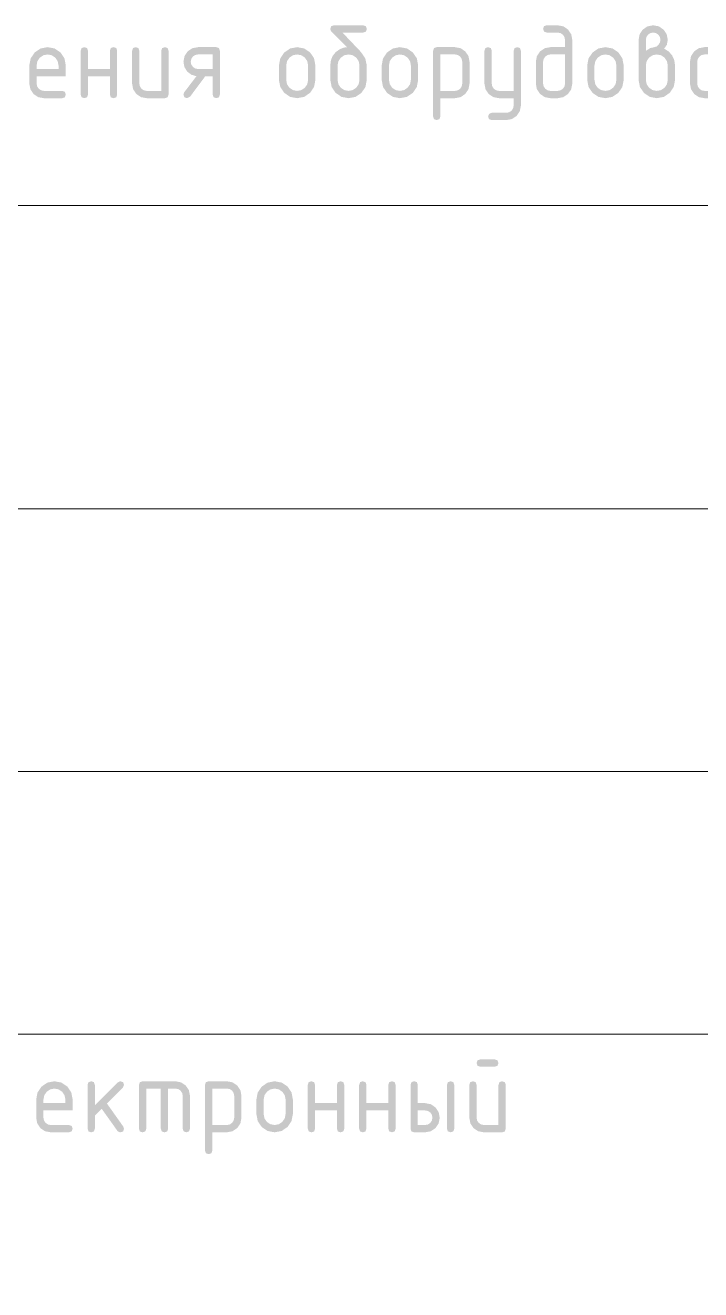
# Model space of a CAD drawing. Header units: millimetres. Extents: x 0 to 420, y 0 to 297.
# Drawn here: x 80.92 to 96.92, y 32.85 to 62.82 of the extents above; entities that cross this region are included whole.
import ezdxf

# ---------------------------------------------------------------- set-up
doc = ezdxf.new("R2010")
doc.units = ezdxf.units.MM

msp = doc.modelspace()

# ---------------------------------------------------------------- hatches: boundary and pattern name
h = msp.add_hatch(color=7)
h.paths.add_polyline_path([(89.011735, 61.864765), (89.011735, 61.519153), (88.98004, 61.352548), (88.885507, 61.213228), (88.745773, 61.118488), (88.579582, 61.087), (88.41346, 61.118488), (88.274209, 61.213228), (88.179469, 61.352548), (88.14798, 61.519153), (88.14798, 61.864765), (88.161942, 61.985997), (88.20386, 62.090074), (88.273787, 62.176994), (88.371774, 62.246757), (88.46114, 62.284239), (88.544304, 62.296917), (88.164517, 62.676153), (88.14798, 62.727416), (88.169478, 62.793149), (88.23397, 62.81506), (88.926848, 62.81506), (88.99134, 62.793287), (89.012837, 62.728519), (88.99134, 62.664027), (88.926848, 62.642529), (88.435715, 62.642529), (88.870624, 62.185572), (88.976319, 62.030543)], flags=0)
h.paths.add_polyline_path([(88.839204, 61.519153), (88.839204, 61.864765), (88.820187, 61.964121), (88.763137, 62.047768), (88.679214, 62.104819), (88.579582, 62.123836), (88.480225, 62.104819), (88.396579, 62.047768), (88.339528, 61.964121), (88.320511, 61.864765), (88.320511, 61.519153), (88.339183, 61.418625), (88.395476, 61.335047), (88.479054, 61.278754), (88.579582, 61.260081), (88.679214, 61.278823), (88.763137, 61.335598), (88.820187, 61.41952)], flags=0)
h = msp.add_hatch(color=7)
h.paths.add_polyline_path([(93.881502, 62.469448), (93.881502, 61.432612), (93.856284, 61.298322), (93.780629, 61.18677), (93.669008, 61.111873), (93.53589, 61.087), (93.363359, 61.087), (93.22907, 61.112218), (93.117517, 61.187872), (93.042621, 61.299493), (93.017747, 61.432612), (93.017747, 61.951305), (93.04269, 62.084906), (93.118069, 62.196596), (93.229759, 62.271768), (93.363359, 62.296917), (93.708971, 62.296917), (93.708971, 62.469448), (93.696293, 62.536696), (93.658811, 62.592369), (93.603138, 62.629851), (93.53589, 62.642529), (93.276819, 62.642529), (93.211844, 62.664027), (93.190278, 62.728519), (93.211844, 62.793287), (93.276819, 62.81506), (93.53589, 62.81506), (93.669904, 62.789842), (93.781181, 62.714187), (93.856352, 62.602566)], flags=0)
h.paths.add_polyline_path([(93.708971, 61.432612), (93.708971, 62.123836), (93.363359, 62.123836), (93.296318, 62.111089), (93.240438, 62.073124), (93.202749, 62.017382), (93.190278, 61.951305), (93.190278, 61.432612), (93.202818, 61.366742), (93.24099, 61.310793), (93.297214, 61.272622), (93.363359, 61.260081), (93.53589, 61.260081), (93.602449, 61.272553), (93.65826, 61.310242), (93.696224, 61.365639)], flags=0)
h = msp.add_hatch(color=7)
h.paths.add_polyline_path([(95.625161, 62.210376), (95.730581, 62.275144), (95.826906, 62.296917), (95.878169, 62.311869), (95.926125, 62.357), (95.959611, 62.413224), (95.970773, 62.469448), (95.958371, 62.536696), (95.921164, 62.592369), (95.865491, 62.629851), (95.798243, 62.642529), (95.731201, 62.629782), (95.675322, 62.591817), (95.637632, 62.536007), (95.625161, 62.469448)], flags=0)
h.paths.add_polyline_path([(96.057314, 62.261088), (96.164043, 62.196665), (96.246381, 62.10289), (96.298746, 61.988788), (96.316385, 61.864765), (96.316385, 61.519153), (96.28469, 61.352065), (96.190157, 61.212677), (96.050424, 61.118419), (95.884232, 61.087), (95.717628, 61.118488), (95.578308, 61.213228), (95.48405, 61.352548), (95.452631, 61.519153), (95.452631, 62.469448), (95.477573, 62.603462), (95.552952, 62.714738), (95.664642, 62.78991), (95.798243, 62.81506), (95.931844, 62.789842), (96.043534, 62.714187), (96.118706, 62.602566), (96.143855, 62.469448), (96.122082, 62.352039)], flags=0)
h.paths.add_polyline_path([(96.143855, 61.519153), (96.143855, 61.864765), (96.124907, 61.964121), (96.068338, 62.047768), (95.984347, 62.104819), (95.884232, 62.123836), (95.783704, 62.104819), (95.700126, 62.047768), (95.643834, 61.964121), (95.625161, 61.864765), (95.625161, 61.519153), (95.643834, 61.418625), (95.700126, 61.335047), (95.783704, 61.278754), (95.884232, 61.260081), (95.984347, 61.278823), (96.068338, 61.335598), (96.124907, 61.41952)], flags=0)
h = msp.add_hatch(color=7)
h.paths.add_polyline_path([(81.447695, 62.123836), (81.348338, 62.104819), (81.264692, 62.047768), (81.207641, 61.964121), (81.188624, 61.864765), (81.188624, 61.778224), (81.707317, 61.778224), (81.707317, 61.864765), (81.688301, 61.964121), (81.63125, 62.047768), (81.547327, 62.104819)], flags=0)
h.paths.add_polyline_path([(81.188624, 61.605693), (81.188624, 61.432612), (81.201164, 61.366742), (81.239336, 61.310793), (81.29556, 61.272622), (81.361705, 61.260081), (81.793307, 61.260081), (81.858075, 61.238308), (81.879848, 61.173541), (81.858075, 61.108566), (81.793307, 61.087), (81.361705, 61.087), (81.227416, 61.111873), (81.115863, 61.18677), (81.040967, 61.298322), (81.016093, 61.432612), (81.016093, 61.864765), (81.047582, 62.030474), (81.142322, 62.170138), (81.281573, 62.265154), (81.447695, 62.296917), (81.615264, 62.265567), (81.754722, 62.171791), (81.848497, 62.032334), (81.879848, 61.864765), (81.879848, 61.605693)], flags=0)
for points in [[(82.406066, 61.605693), (82.406066, 61.173541), (82.384293, 61.108566), (82.319525, 61.087), (82.255033, 61.108566), (82.233535, 61.173541), (82.233535, 62.210376), (82.255033, 62.275144), (82.319525, 62.296917), (82.384293, 62.275144), (82.406066, 62.210376), (82.406066, 61.778224), (82.924759, 61.778224), (82.924759, 62.210376), (82.946257, 62.275144), (83.010749, 62.296917), (83.075517, 62.275144), (83.09729, 62.210376), (83.09729, 61.173541), (83.075517, 61.108566), (83.010749, 61.087), (82.946257, 61.108566), (82.924759, 61.173541), (82.924759, 61.605693)], [(84.314731, 62.210376), (84.314731, 61.173541), (84.292958, 61.108566), (84.22819, 61.087), (83.796589, 61.087), (83.662299, 61.111873), (83.550747, 61.18677), (83.475851, 61.298322), (83.450977, 61.432612), (83.450977, 62.210376), (83.472474, 62.275144), (83.536967, 62.296917), (83.601734, 62.275144), (83.623507, 62.210376), (83.623507, 61.432612), (83.636047, 61.366742), (83.674219, 61.310793), (83.730443, 61.272622), (83.796589, 61.260081), (84.142201, 61.260081), (84.142201, 62.210376), (84.163698, 62.275144), (84.22819, 62.296917), (84.292958, 62.275144)], [(92.49153, 60.911713), (92.49153, 61.087), (92.145918, 61.087), (92.011628, 61.112218), (91.900076, 61.187872), (91.825179, 61.299493), (91.800306, 61.432612), (91.800306, 62.210376), (91.821803, 62.275144), (91.886295, 62.296917), (91.951063, 62.275144), (91.972836, 62.210376), (91.972836, 61.432612), (91.985376, 61.366742), (92.023548, 61.310793), (92.079772, 61.272622), (92.145918, 61.260081), (92.49153, 61.260081), (92.49153, 62.210376), (92.513027, 62.275144), (92.577519, 62.296917), (92.642287, 62.275144), (92.66406, 62.210376), (92.66406, 60.913918), (92.639255, 60.7808), (92.564841, 60.669179), (92.454736, 60.593524), (92.322307, 60.568306), (91.972836, 60.568306), (91.907862, 60.590079), (91.886295, 60.654847), (91.912202, 60.715481), (91.972836, 60.741388), (92.318448, 60.741388), (92.385696, 60.753652), (92.441369, 60.789895), (92.478852, 60.84481)], [(82.5686, 37.217614), (83.112098, 37.760561), (83.173283, 37.785917), (83.238051, 37.764144), (83.259824, 37.699377), (83.233917, 37.639294), (82.85413, 37.259507), (83.242737, 36.71215), (83.259824, 36.660887), (83.238051, 36.597153), (83.173283, 36.576), (83.132287, 36.585164), (83.101625, 36.612931), (82.729555, 37.134932), (82.5686, 36.973977), (82.5686, 36.662541), (82.546827, 36.597566), (82.482059, 36.576), (82.417567, 36.597566), (82.39607, 36.662541), (82.39607, 37.699377), (82.417567, 37.764144), (82.482059, 37.785917), (82.546827, 37.764144), (82.5686, 37.699377)], [(83.699501, 37.785917), (84.477266, 37.785917), (84.610384, 37.760699), (84.722005, 37.685045), (84.79766, 37.573424), (84.822878, 37.440305), (84.822878, 36.662541), (84.801105, 36.597566), (84.736337, 36.576), (84.671845, 36.597566), (84.650348, 36.662541), (84.650348, 37.440305), (84.63767, 37.507554), (84.600187, 37.563226), (84.544514, 37.600433), (84.477266, 37.612836), (84.304736, 37.612836), (84.304736, 36.662541), (84.282963, 36.597566), (84.218195, 36.576), (84.15322, 36.597566), (84.131654, 36.662541), (84.131654, 37.612836), (83.786042, 37.612836), (83.786042, 36.662541), (83.764269, 36.597566), (83.699501, 36.576), (83.635009, 36.597566), (83.613512, 36.662541), (83.613512, 37.699377), (83.635009, 37.764144)], [(87.786593, 37.094693), (87.786593, 36.662541), (87.76482, 36.597566), (87.700052, 36.576), (87.63556, 36.597566), (87.614063, 36.662541), (87.614063, 37.699377), (87.63556, 37.764144), (87.700052, 37.785917), (87.76482, 37.764144), (87.786593, 37.699377), (87.786593, 37.267224), (88.305287, 37.267224), (88.305287, 37.699377), (88.326784, 37.764144), (88.391276, 37.785917), (88.456044, 37.764144), (88.477817, 37.699377), (88.477817, 36.662541), (88.456044, 36.597566), (88.391276, 36.576), (88.326784, 36.597566), (88.305287, 36.662541), (88.305287, 37.094693)], [(89.004035, 37.094693), (89.004035, 36.662541), (88.982262, 36.597566), (88.917494, 36.576), (88.853002, 36.597566), (88.831505, 36.662541), (88.831505, 37.699377), (88.853002, 37.764144), (88.917494, 37.785917), (88.982262, 37.764144), (89.004035, 37.699377), (89.004035, 37.267224), (89.522729, 37.267224), (89.522729, 37.699377), (89.544226, 37.764144), (89.608718, 37.785917), (89.673486, 37.764144), (89.695259, 37.699377), (89.695259, 36.662541), (89.673486, 36.597566), (89.608718, 36.576), (89.544226, 36.597566), (89.522729, 36.662541), (89.522729, 37.094693)]]:
    msp.add_hatch(color=7).paths.add_polyline_path(points, flags=0)
h = msp.add_hatch(color=7)
h.paths.add_polyline_path([(84.975997, 61.607898), (84.853696, 61.643865), (84.754959, 61.720346), (84.689985, 61.826524), (84.668419, 61.951305), (84.693292, 62.084906), (84.768189, 62.196596), (84.879741, 62.271768), (85.014031, 62.296917), (85.445632, 62.296917), (85.5104, 62.275144), (85.532173, 62.210376), (85.532173, 61.173541), (85.5104, 61.108566), (85.445632, 61.087), (85.38114, 61.108566), (85.359643, 61.173541), (85.359643, 61.605693), (85.183805, 61.605693), (84.823861, 61.122278), (84.754408, 61.087), (84.689916, 61.108566), (84.668419, 61.173541), (84.684955, 61.225906)], flags=0)
h.paths.add_polyline_path([(84.840949, 61.951305), (84.853489, 61.885159), (84.891661, 61.828936), (84.947885, 61.790764), (85.014031, 61.778224), (85.359643, 61.778224), (85.359643, 62.123836), (85.014031, 62.123836), (84.946989, 62.111089), (84.89111, 62.073124), (84.85342, 62.017382)], flags=0)
h = msp.add_hatch(color=7)
h.paths.add_polyline_path([(86.930539, 61.519153), (86.930539, 61.864765), (86.962027, 62.030474), (87.056767, 62.170138), (87.196018, 62.265154), (87.36214, 62.296917), (87.52971, 62.265567), (87.669167, 62.171791), (87.762943, 62.032334), (87.794293, 61.864765), (87.794293, 61.519153), (87.762598, 61.352548), (87.668065, 61.213228), (87.528332, 61.118488), (87.36214, 61.087), (87.196018, 61.118488), (87.056767, 61.213228), (86.962027, 61.352548)], flags=0)
h.paths.add_polyline_path([(87.621763, 61.519153), (87.621763, 61.864765), (87.602746, 61.964121), (87.545695, 62.047768), (87.461772, 62.104819), (87.36214, 62.123836), (87.262784, 62.104819), (87.179137, 62.047768), (87.122086, 61.964121), (87.103069, 61.864765), (87.103069, 61.519153), (87.121742, 61.418625), (87.178034, 61.335047), (87.261612, 61.278754), (87.36214, 61.260081), (87.461772, 61.278823), (87.545695, 61.335598), (87.602746, 61.41952)], flags=0)
h = msp.add_hatch(color=7)
h.paths.add_polyline_path([(89.365422, 61.519153), (89.365422, 61.864765), (89.39691, 62.030474), (89.49165, 62.170138), (89.630901, 62.265154), (89.797024, 62.296917), (89.964593, 62.265567), (90.104051, 62.171791), (90.197826, 62.032334), (90.229177, 61.864765), (90.229177, 61.519153), (90.197482, 61.352548), (90.102948, 61.213228), (89.963215, 61.118488), (89.797024, 61.087), (89.630901, 61.118488), (89.49165, 61.213228), (89.39691, 61.352548)], flags=0)
h.paths.add_polyline_path([(90.056646, 61.519153), (90.056646, 61.864765), (90.037629, 61.964121), (89.980578, 62.047768), (89.896656, 62.104819), (89.797024, 62.123836), (89.697667, 62.104819), (89.61402, 62.047768), (89.556969, 61.964121), (89.537953, 61.864765), (89.537953, 61.519153), (89.556625, 61.418625), (89.612918, 61.335047), (89.696496, 61.278754), (89.797024, 61.260081), (89.896656, 61.278823), (89.980578, 61.335598), (90.037629, 61.41952)], flags=0)
h = msp.add_hatch(color=7)
h.paths.add_polyline_path([(90.582864, 62.210376), (90.604361, 62.275144), (90.668853, 62.296917), (91.101006, 62.296917), (91.23502, 62.271768), (91.346297, 62.196596), (91.421469, 62.084906), (91.446618, 61.951305), (91.446618, 61.432612), (91.421469, 61.299493), (91.346297, 61.187872), (91.23502, 61.112218), (91.101006, 61.087), (90.755394, 61.087), (90.755394, 60.654847), (90.733621, 60.590079), (90.668853, 60.568306), (90.604361, 60.590079), (90.582864, 60.654847)], flags=0)
h.paths.add_polyline_path([(90.755394, 62.123836), (90.755394, 61.260081), (91.101006, 61.260081), (91.167566, 61.272553), (91.223376, 61.310242), (91.261341, 61.365639), (91.274088, 61.432612), (91.274088, 61.951305), (91.26141, 62.018554), (91.223927, 62.074226), (91.168255, 62.111433), (91.101006, 62.123836)], flags=0)
h = msp.add_hatch(color=7)
h.paths.add_polyline_path([(94.235189, 61.519153), (94.235189, 61.864765), (94.266677, 62.030474), (94.361417, 62.170138), (94.500668, 62.265154), (94.666791, 62.296917), (94.83436, 62.265567), (94.973818, 62.171791), (95.067593, 62.032334), (95.098943, 61.864765), (95.098943, 61.519153), (95.067249, 61.352548), (94.972715, 61.213228), (94.832982, 61.118488), (94.666791, 61.087), (94.500668, 61.118488), (94.361417, 61.213228), (94.266677, 61.352548)], flags=0)
h.paths.add_polyline_path([(94.926413, 61.519153), (94.926413, 61.864765), (94.907396, 61.964121), (94.850345, 62.047768), (94.766423, 62.104819), (94.666791, 62.123836), (94.567434, 62.104819), (94.483787, 62.047768), (94.426736, 61.964121), (94.407719, 61.864765), (94.407719, 61.519153), (94.426392, 61.418625), (94.482685, 61.335047), (94.566263, 61.278754), (94.666791, 61.260081), (94.766423, 61.278823), (94.850345, 61.335598), (94.907396, 61.41952)], flags=0)
h = msp.add_hatch(color=7)
h.paths.add_polyline_path([(97.361296, 62.123836), (97.015685, 62.123836), (96.948643, 62.111089), (96.892763, 62.073124), (96.855074, 62.017382), (96.842603, 61.951305), (96.842603, 61.432612), (96.855143, 61.366742), (96.893315, 61.310793), (96.949539, 61.272622), (97.015685, 61.260081), (97.188215, 61.260081), (97.254774, 61.272553), (97.310585, 61.310242), (97.34855, 61.365639), (97.361296, 61.432612)], flags=0)
h.paths.add_polyline_path([(97.706908, 61.173541), (97.685135, 61.108566), (97.620368, 61.087), (97.510469, 61.109806), (97.422481, 61.178501), (97.316097, 61.109806), (97.188215, 61.087), (97.015685, 61.087), (96.881395, 61.111873), (96.769842, 61.18677), (96.694946, 61.298322), (96.670073, 61.432612), (96.670073, 61.951305), (96.694946, 62.084906), (96.769842, 62.196596), (96.881395, 62.271768), (97.015685, 62.296917), (97.447286, 62.296917), (97.512054, 62.275144), (97.533827, 62.210376), (97.533827, 61.346071), (97.555393, 61.281579), (97.620368, 61.260081), (97.685135, 61.238308)], flags=0)
h = msp.add_hatch(color=7)
h.paths.add_polyline_path([(92.305605, 37.699377), (92.305605, 36.662541), (92.283832, 36.597566), (92.219064, 36.576), (91.787463, 36.576), (91.653173, 36.600873), (91.541621, 36.67577), (91.466724, 36.787322), (91.441851, 36.921612), (91.441851, 37.699377), (91.463348, 37.764144), (91.52784, 37.785917), (91.592608, 37.764144), (91.614381, 37.699377), (91.614381, 36.921612), (91.626921, 36.855742), (91.665093, 36.799793), (91.721317, 36.761622), (91.787463, 36.749081), (92.133075, 36.749081), (92.133075, 37.699377), (92.154572, 37.764144), (92.219064, 37.785917), (92.283832, 37.764144)], flags=0)
h.paths.add_polyline_path([(92.04488, 38.131529), (91.700922, 38.131529), (91.635947, 38.153027), (91.614381, 38.217519), (91.635947, 38.282287), (91.700922, 38.30406), (92.04488, 38.30406), (92.109648, 38.282287), (92.131421, 38.217519), (92.109648, 38.153027)], flags=0)
h = msp.add_hatch(color=7)
h.paths.add_polyline_path([(81.61023, 37.612836), (81.510873, 37.593819), (81.427226, 37.536768), (81.370175, 37.453121), (81.351159, 37.353765), (81.351159, 37.267224), (81.869852, 37.267224), (81.869852, 37.353765), (81.850835, 37.453121), (81.793784, 37.536768), (81.709862, 37.593819)], flags=0)
h.paths.add_polyline_path([(81.351159, 37.094693), (81.351159, 36.921612), (81.363699, 36.855742), (81.40187, 36.799793), (81.458094, 36.761622), (81.52424, 36.749081), (81.955842, 36.749081), (82.020609, 36.727308), (82.042382, 36.662541), (82.020609, 36.597566), (81.955842, 36.576), (81.52424, 36.576), (81.38995, 36.600873), (81.278398, 36.67577), (81.203502, 36.787322), (81.178628, 36.921612), (81.178628, 37.353765), (81.210116, 37.519474), (81.304856, 37.659138), (81.444107, 37.754154), (81.61023, 37.785917), (81.777799, 37.754567), (81.917257, 37.660792), (82.011032, 37.521334), (82.042382, 37.353765), (82.042382, 37.094693)], flags=0)
h = msp.add_hatch(color=7)
h.paths.add_polyline_path([(85.179179, 37.699377), (85.200677, 37.764144), (85.265169, 37.785917), (85.697322, 37.785917), (85.831336, 37.760768), (85.942613, 37.685596), (86.017785, 37.573906), (86.042934, 37.440305), (86.042934, 36.921612), (86.017785, 36.788493), (85.942613, 36.676872), (85.831336, 36.601218), (85.697322, 36.576), (85.35171, 36.576), (85.35171, 36.143847), (85.329937, 36.079079), (85.265169, 36.057306), (85.200677, 36.079079), (85.179179, 36.143847)], flags=0)
h.paths.add_polyline_path([(85.35171, 37.612836), (85.35171, 36.749081), (85.697322, 36.749081), (85.763881, 36.761553), (85.819692, 36.799242), (85.857657, 36.854639), (85.870403, 36.921612), (85.870403, 37.440305), (85.857725, 37.507554), (85.820243, 37.563226), (85.76457, 37.600433), (85.697322, 37.612836)], flags=0)
h = msp.add_hatch(color=7)
h.paths.add_polyline_path([(86.396621, 37.008153), (86.396621, 37.353765), (86.428109, 37.519474), (86.522849, 37.659138), (86.6621, 37.754154), (86.828223, 37.785917), (86.995792, 37.754567), (87.13525, 37.660792), (87.229025, 37.521334), (87.260375, 37.353765), (87.260375, 37.008153), (87.228681, 36.841548), (87.134147, 36.702228), (86.994414, 36.607488), (86.828223, 36.576), (86.6621, 36.607488), (86.522849, 36.702228), (86.428109, 36.841548)], flags=0)
h.paths.add_polyline_path([(87.087845, 37.008153), (87.087845, 37.353765), (87.068828, 37.453121), (87.011777, 37.536768), (86.927855, 37.593819), (86.828223, 37.612836), (86.728866, 37.593819), (86.645219, 37.536768), (86.588168, 37.453121), (86.569152, 37.353765), (86.569152, 37.008153), (86.587824, 36.907625), (86.644117, 36.824047), (86.727695, 36.767754), (86.828223, 36.749081), (86.927855, 36.767823), (87.011777, 36.824598), (87.068828, 36.90852)], flags=0)
h = msp.add_hatch(color=7)
h.paths.add_polyline_path([(90.74017, 36.921612), (90.715021, 36.787322), (90.639849, 36.67577), (90.528159, 36.600873), (90.394558, 36.576), (90.134936, 36.576), (90.070444, 36.597566), (90.048946, 36.662541), (90.048946, 37.699377), (90.070444, 37.764144), (90.134936, 37.785917), (90.199704, 37.764144), (90.221477, 37.699377), (90.221477, 37.267224), (90.394558, 37.267224), (90.528159, 37.242075), (90.639849, 37.166903), (90.715021, 37.055626)], flags=0)
h.paths.add_polyline_path([(90.567089, 36.921612), (90.554686, 36.98886), (90.517479, 37.044533), (90.461807, 37.082015), (90.394558, 37.094693), (90.221477, 37.094693), (90.221477, 36.749081), (90.394558, 36.749081), (90.460635, 36.761553), (90.516377, 36.799242), (90.554342, 36.854639)], flags=0)
h.paths.add_polyline_path([(90.912701, 37.699377), (90.934267, 37.764144), (90.999241, 37.785917), (91.064009, 37.764144), (91.085782, 37.699377), (91.085782, 36.662541), (91.064009, 36.597566), (90.999241, 36.576), (90.934267, 36.597566), (90.912701, 36.662541)], flags=0)

# ---------------------------------------------------------------- linework, layer by layer
at = {"color": 7, "lineweight": 0}
msp.add_lwpolyline([(121.708333, 1.735667), (7.239, 1.735667), (7.239, 58.547), (121.708333, 58.547)], close=True, dxfattribs=at)
for points in [[(7.239, 51.350333), (121.708333, 51.350333)], [(7.239, 45.127333), (121.708333, 45.127333)], [(7.239, 38.904333), (121.708333, 38.904333)]]:
    msp.add_lwpolyline(points, dxfattribs=at)

doc.saveas('drawing.dxf')
